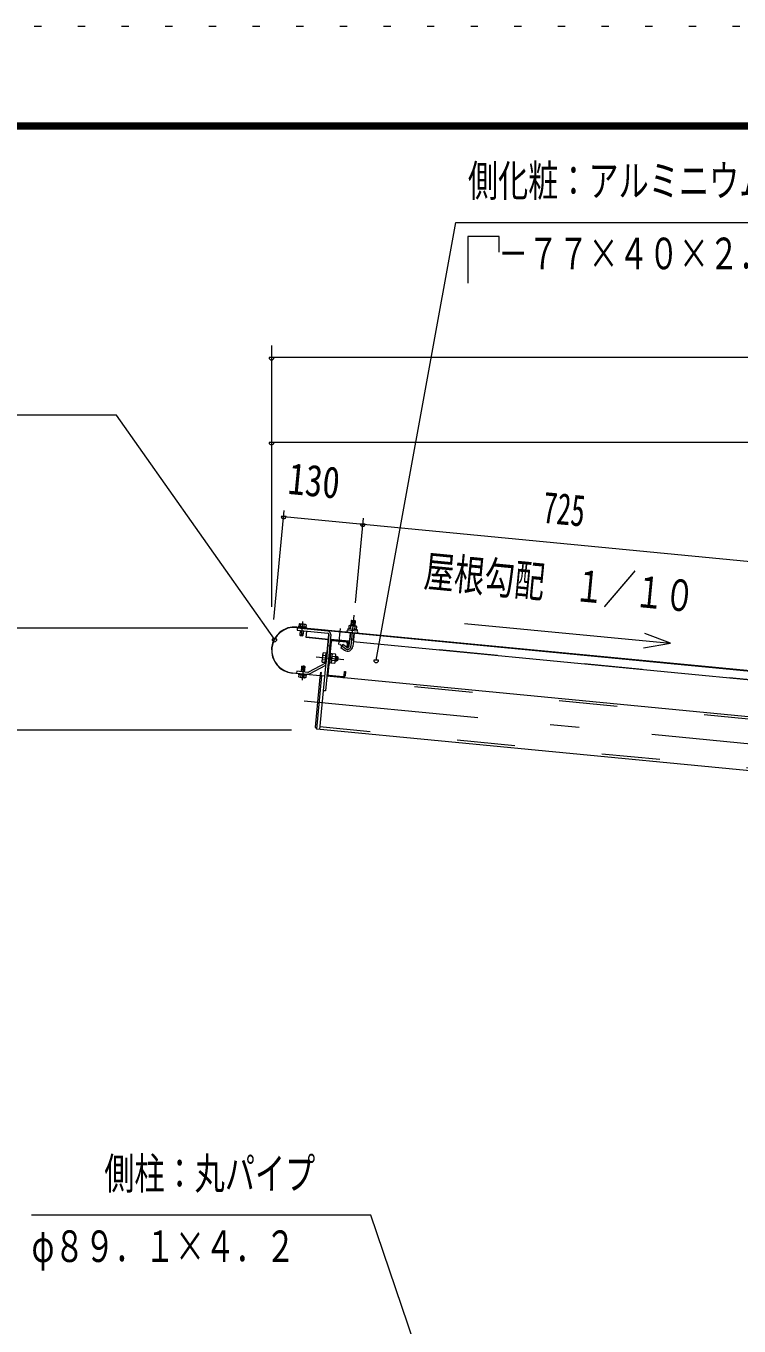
# Model space of a CAD drawing. Units: millimetres, scale not verified. Extents: x -26654 to 26660, y -10500 to 10500.
# Drawn here: x 15826 to 18767, y 5138 to 10500 of the extents above; entities that cross this region are included whole.
import ezdxf
from ezdxf.enums import TextEntityAlignment as Align

# ---------------------------------------------------------------- set-up
doc = ezdxf.new("R2010")
doc.units = ezdxf.units.MM
doc.header["$LTSCALE"] = 60
for name, pattern in [('USER2', [10, 4, -6]), ('USER3', [24, 12, -5, 2, -5]), ('USER4', [3, 0.5, -2.5])]:
    doc.linetypes.add(name, pattern=pattern)
for name, color, linetype, lineweight in [('0-6_2-02BOLD', 7, 'Continuous', 18), ('0-7_2-12HIDDEN', 3, 'USER2', 18), ('0-8_2-22CENTER', 3, 'USER3', 18), ('0-9_2-42THIN', 4, 'Continuous', 18), ('0-A_2-52DIM', 3, 'Continuous', 18), ('0-C_F-F1PAPER', 5, 'Continuous', 18), ('0-D_F-E_J_ADD', 5, 'USER4', 18)]:
    doc.layers.add(name, color=color, linetype=linetype, lineweight=lineweight)
doc.styles.add('ＭＳ ゴシック', font='')
doc.styles.get('ＭＳ ゴシック').set_extended_font_data('MS Gothic')

msp = doc.modelspace()

# ---------------------------------------------------------------- linework, layer by layer
at = {"layer": '0-6_2-02BOLD'}
for p, q in [((17169.14, 8048.23), (17184.07, 8046.8)), ((20867.22, 7641.83), (16943.61, 8019.63)), ((16957.79, 8018.26), (16957.44, 8014.65)), ((16958.57, 8023.45), (16959.41, 8032.15)), ((16969.9, 7987.21), (16971.62, 8005.24)), ((16972.38, 8013.21), (16972.72, 8016.82)), ((16972.95, 8022.08), (16973.78, 8030.78)), ((16984.81, 8012.01), (16985.17, 8015.62)), ((16985.05, 8014.38), (20867.09, 7640.58)), ((17037.43, 7598.44), (17075.15, 7990.26)), ((17075.15, 7990.25), (17064.09, 7875.47)), ((17158.93, 7942.23), (17164.22, 7997.13)), ((17165.07, 8012.36), (17166.29, 8025.11)), ((17179.15, 7995.69), (17173.87, 7940.79)), ((17182.45, 8023.56), (17181.23, 8010.81)), ((17070.76, 7944.59), (17078.71, 7943.83)), ((17084.33, 7960.37), (17071.48, 7826.98)), ((17160.75, 7961.05), (17081.11, 7968.71)), ((17147.42, 7958.31), (17088.7, 7963.97)), ((17124.01, 7936.62), (17139.88, 7925.3)), ((17151.02, 7953.94), (17149.39, 7937.02)), ((17176.56, 7968.85), (17161.64, 7970.29)), ((18964.9, 7787.32), (17175.68, 7959.61)), ((17060.98, 7884.74), (17049.03, 7885.9)), ((17050.82, 7904.57), (17062.77, 7903.42)), ((17081.3, 7887.19), (17086.76, 7891.69)), ((17087.24, 7896.66), (17081.78, 7892.17)), ((17087.66, 7901.02), (17102.1, 7899.64)), ((17106.96, 7879.7), (17108.87, 7899.6)), ((17037.85, 7819.43), (16925.37, 7830.25)), ((16925.49, 7831.5), (17037.98, 7820.67)), ((17061.74, 7871.94), (16991.66, 7834.38)), ((16995.44, 7827.32), (17062.95, 7863.51)), ((17040.7, 7822.91), (17041.78, 7834.11)), ((17100.31, 7880.96), (17085.86, 7882.35)), ((16959.37, 7822.95), (16958.54, 7814.26)), ((16972.9, 7812.89), (16973.73, 7821.58)), ((17066.73, 7819.4), (18862.93, 7646.45)), ((17075.08, 7822.62), (17133.81, 7816.96))]:
    msp.add_line(p, q, dxfattribs=at)
for points in [[(17167.03, 8026.31), (17169.14, 8048.23), (17170.51, 8049.36), (17182.94, 8048.16), (17184.07, 8046.8), (17181.96, 8024.86)], [(16943.73, 8020.87), (17059.94, 8009.68), (17059.82, 8008.44)], [(17071.42, 8003.67), (16945, 8015.84), (16944.23, 8007.88), (17070.65, 7995.71)], [(16978.91, 8031.56), (16954.51, 8033.89), (16952.22, 8032.84), (16951.39, 8024.14)], [(16956.69, 8006.68), (16954.97, 7988.64), (16957.23, 7985.92), (16967.18, 7984.96), (16969.9, 7987.21), (16954.97, 7988.64)], [(16978.91, 8031.56), (16980.96, 8030.1), (16980.14, 8021.4)], [(17073.04, 7968.36), (16981.46, 7977.17), (16984.05, 8004.05)], [(17189.31, 8010.03), (17190.53, 8022.78), (17188.49, 8024.23), (17160.5, 8026.93), (17158.21, 8025.89), (17156.98, 8013.15)], [(17083.11, 7989.49), (17060.75, 7757.19), (17052.79, 7757.96)], [(17148.59, 7937.51), (17132.72, 7948.83), (17124.01, 7936.62)], [(17149.39, 7937.02), (17153.37, 7936.64), (17155, 7953.56)], [(17063.67, 7912.76), (17051.72, 7913.92), (17049.7, 7911.08), (17046.68, 7879.73), (17048.12, 7876.56), (17060.08, 7875.41)], [(17063.82, 7872.55), (17059.84, 7872.93), (17063.91, 7915.24), (17067.89, 7914.86)], [(17075.76, 7871.4), (17079.74, 7871.02), (17083.82, 7913.32), (17079.84, 7913.7)], [(17083.65, 7911.58), (17088.63, 7911.1), (17084.9, 7872.28), (17079.91, 7872.75)], [(17084.97, 7873.01), (17099.4, 7871.62), (17101.43, 7874.45), (17104.45, 7905.81), (17103.01, 7908.97), (17088.56, 7910.36)], [(17103.89, 7900.08), (17108.87, 7899.6), (17112.25, 7895.51), (17111.04, 7883.07), (17106.96, 7879.7), (17101.98, 7880.18)], [(16988.82, 7833.81), (16942.97, 7838.22), (16942.2, 7830.25), (16988.06, 7825.84)], [(16975.31, 7835.11), (16977.33, 7856.4), (16962.41, 7857.82), (16960.37, 7836.55)], [(16962.41, 7857.82), (16965.13, 7860.07), (16975.08, 7859.12), (16977.33, 7856.4)], [(17041.78, 7834.11), (17043.02, 7834), (17041.95, 7822.8)], [(17138.18, 7820.56), (17139.81, 7837.48), (17143.79, 7837.1), (17142.16, 7820.18)], [(16980.92, 7820.9), (16980.09, 7812.2), (16977.79, 7811.15), (16953.4, 7813.48), (16951.35, 7814.94), (16952.18, 7823.64)], [(17046.33, 7821.37), (17038.15, 7814.62), (17018.24, 7607.82), (17024.98, 7599.64)], [(20827.89, 7233.46), (17024.98, 7599.64), (17046.33, 7821.37), (17058.77, 7820.17)]]:
    msp.add_lwpolyline(points, dxfattribs=at)
for points in [[(16981.32, 8021.29), (16980.94, 8017.3), (16949.82, 8020.27), (16950.21, 8024.25)], [(17153.24, 8013.5), (17152.86, 8009.53), (17192.67, 8005.69), (17193.05, 8009.67)], [(16982.48, 7824.77), (16982.11, 7820.79), (16950.99, 7823.75), (16951.37, 7827.73)]]:
    msp.add_lwpolyline(points, close=True, dxfattribs=at)
for centre, radius, start, end in [((16934.55, 7925.56), 95.75, 84.49997, 264.49997), ((16934.55, 7925.56), 94.5, 84.49997, 264.49997), ((16955.39, 8027.98), 5.79, 46.00594, 84.55217), ((16964.69, 8011.54), 21.27, 64.72084, 104.38129), ((16976.93, 8025.93), 5.79, 84.55217, 123.0836), ((17070.17, 7990.73), 5, 354.49998, 84.49997), ((17070.17, 7990.73), 13, 354.49998, 84.49997), ((17154.86, 8004.31), 5, 84.4998, 264.4998), ((17161.68, 8019.6), 7.19, 50.11574, 110.11574), ((17171.92, 7998.84), 26.87, 66.91203, 102.08795), ((17185.93, 8017.26), 7.19, 58.88425, 118.88425), ((17189.71, 8000.95), 5, 264.50061, 84.50061), ((17088.31, 7959.98), 8, 84.4973, 174.4973), ((17088.31, 7959.98), 4, 84.4973, 174.4973), ((17152.4, 7942.85), 21.56, 234.5, 354.5), ((17147.04, 7954.32), 4, 354.5092, 84.50122), ((17147.04, 7954.32), 8, 354.50143, 84.50122), ((17152.4, 7942.85), 6.57, 234.5, 354.5), ((17054, 7880.7), 7.19, 133.77223, 174.49905), ((17074.21, 7892.9), 26.15, 153.47365, 195.52446), ((17056.7, 7908.72), 7.19, 174.49905, 215.22588), ((17076.91, 7892.64), 26.15, 333.47365, 15.52446), ((17097.13, 7904.83), 7.19, 313.77223, 354.49905), ((16989.3, 7838.78), 5, 264.49997, 298.18448), ((17059.61, 7875.9), 4.5, 298.20261, 313.75566), ((17094.43, 7876.81), 7.19, 354.49905, 35.22588), ((16955.38, 7819.11), 5.79, 264.55217, 303.0836), ((16967.62, 7833.5), 21.27, 244.72084, 284.38129), ((16976.92, 7817.05), 5.79, 226.00594, 264.55217), ((16989.3, 7838.78), 13, 264.49997, 298.1879), ((17038.22, 7823.15), 3.75, 264.49997, 354.49997), ((17038.22, 7823.15), 2.5, 264.49997, 354.49997), ((17075.46, 7826.6), 8, 174.4973, 264.48845), ((17075.46, 7826.6), 4, 174.4973, 264.48845), ((17134.2, 7820.94), 8, 264.49953, 354.50208), ((17134.2, 7820.94), 4, 264.49953, 354.5092)]:
    msp.add_arc(centre, radius, start, end, dxfattribs=at)
at = {"layer": '0-7_2-12HIDDEN'}
for p, q in [((17073.16, 7969.6), (16981.58, 7978.42)), ((17160.87, 7962.29), (17081.23, 7969.95)), ((18965.02, 7788.57), (17175.8, 7960.85)), ((18861.92, 7636), (17065.73, 7808.95)), ((20828.9, 7243.91), (17038.43, 7608.89))]:
    msp.add_line(p, q, dxfattribs=at)
at = {"layer": '0-8_2-22CENTER'}
for p, q in [((17178.8, 8070.31), (17166.4, 7941.51)), ((16961.91, 7982.7), (16967.73, 8043.16)), ((17116.86, 7948.69), (17123.23, 8014.89)), ((17144.24, 7931.41), (17120.32, 7948.46)), ((17023.3, 7897.8), (17136.53, 7886.89)), ((16970.41, 7862.33), (16964.58, 7801.88)), ((16973.44, 7716.49), (20838.57, 7344.33))]:
    msp.add_line(p, q, dxfattribs=at)
msp.add_arc((17152.4, 7942.85), 14.06, 234.5, 354.5, dxfattribs=at)
at = {"layer": '0-9_2-42THIN'}
for p, q in [((17170.51, 8049.36), (17168.27, 8026.19)), ((17180.72, 8024.98), (17182.95, 8048.16)), ((16956.78, 7986.46), (16958.68, 8006.49)), ((16959.44, 8014.45), (16959.79, 8018.07)), ((16969.63, 8005.43), (16967.72, 7985.41)), ((16970.74, 8017.01), (16970.39, 8013.4)), ((17162.88, 7970.17), (17165.46, 7997.01)), ((17161.19, 7965.64), (17162.88, 7970.17)), ((17109.69, 7881.95), (17102.22, 7882.67)), ((17103.65, 7897.6), (17111.12, 7896.88)), ((16964.58, 7859.63), (16962.37, 7836.35)), ((16973.32, 7835.3), (16975.54, 7858.58))]:
    msp.add_line(p, q, dxfattribs=at)
msp.add_lwpolyline([(17177.9, 7995.81), (17175.32, 7968.97), (17176.12, 7964.2)], dxfattribs=at)
at = {"layer": '0-A_2-52DIM'}
for p, q in [((16838.87, 9182.47), (16838.87, 8103.74)), ((16848.87, 9132.46), (16828.87, 9132.46)), ((21838.87, 9132.46), (16838.87, 9132.46)), ((16848.87, 8782.47), (16828.87, 8782.47)), ((21838.87, 8782.47), (16838.87, 8782.47)), ((16848.02, 8051.99), (16891.24, 8500.9)), ((16898.95, 8477.09), (16878.95, 8477.09)), ((16888.95, 8477.09), (20823.25, 8098.25)), ((17217.23, 8469.51), (17183.59, 8120.08)), ((17224.95, 8445.7), (17204.95, 8445.7)), ((15011.37, 8017.43), (16740.98, 8017.43)), ((16860.82, 7970.46), (16840.82, 7970.46)), ((18373.66, 7935.64), (18484.62, 7954.21)), ((17280.32, 7884.25), (17260.32, 7884.25)), ((16920.5, 7594.92), (15361.37, 7594.92))]:
    msp.add_line(p, q, dxfattribs=at)
for points in [[(17270.32, 7884.25), (17598.87, 9689.93), (19448.87, 9689.93)], [(17777.65, 9566.98), (17777.65, 9631.37), (17648.87, 9631.37), (17648.87, 9439.93)], [(16850.82, 7970.46), (16198.87, 8894.93), (13598.87, 8894.93)], [(17635.04, 8036.01), (18484.62, 7954.21), (18379.24, 7993.61)], [(17836.25, 3860.57), (17248.87, 5594.93), (15848.87, 5594.93)]]:
    msp.add_lwpolyline(points, dxfattribs=at)
for centre in [(16838.87, 9132.46), (16838.87, 8782.47), (16888.95, 8477.09), (17214.95, 8445.7), (16850.82, 7970.46), (17270.32, 7884.25)]:
    msp.add_arc(centre, 10, 180, 0, dxfattribs=at)
at = {"layer": '0-C_F-F1PAPER'}
for points in [[(26160.28, -10000), (-2539.72, -10000), (-2539.72, 10100), (26160.28, 10100)], [(26157.78, -9997.5), (26157.78, 10097.5), (-2537.22, 10097.5), (-2537.22, -9997.5)], [(26155.28, -9995), (26155.28, 10095), (-2534.72, 10095), (-2534.72, -9995)], [(26152.78, -9992.5), (-2532.22, -9992.5), (-2532.22, 10092.5), (26152.78, 10092.5)], [(26150.28, -9990), (26150.28, 10090), (-2529.72, 10090), (-2529.72, -9990)], [(26147.78, -9987.5), (-2527.22, -9987.5), (-2527.22, 10087.5), (26147.78, 10087.5)], [(26145.28, -9985), (26145.28, 10085), (-2524.72, 10085), (-2524.72, -9985)], [(26142.78, -9982.5), (-2522.22, -9982.5), (-2522.22, 10082.5), (26142.78, 10082.5)], [(26140.28, -9980), (-2519.72, -9980), (-2519.72, 10080), (26140.28, 10080)], [(26137.78, -9977.5), (-2517.22, -9977.5), (-2517.22, 10077.5), (26137.78, 10077.5)], [(26135.28, -9975), (26135.28, 10075), (-2514.72, 10075), (-2514.72, -9975)]]:
    msp.add_lwpolyline(points, close=True, dxfattribs=at)
at = {"layer": '0-D_F-E_J_ADD'}
msp.add_lwpolyline([(26660.28, -10500), (-3039.72, -10500), (-3039.72, 10500), (26660.28, 10500)], close=True, dxfattribs=at)

# ---------------------------------------------------------------- texts
at = {"layer": '0-A_2-52DIM', "color": 7, "style": 'ＭＳ ゴシック', "width": 0.7}
for s, p in [('側化粧：アルミニウム形材', (17648.87, 9757.7)), ('\u3000－７７×４０×２．０', (17648.87, 9457.69)), ('側柱：丸パイプ', (16148.87, 5662.69)), ('φ８９．１×４．２', (15848.87, 5362.69))]:
    msp.add_text(s, height=130.2, dxfattribs=at).set_placement(p, align=Align.BOTTOM_LEFT)
at = {"layer": '0-A_2-52DIM', "color": 7, "style": 'ＭＳ ゴシック'}
for s, width, p in [('130', 0.8, (16898.6, 8531.67)), ('725', 0.65, (17949.78, 8412.61)), ('屋根勾配\u3000１／１０', 0.7, (17460.5, 8149.91))]:
    msp.add_text(s, height=130.2, rotation=354.5, dxfattribs=dict(at, width=width)).set_placement(p, align=Align.BOTTOM_LEFT)

doc.saveas('drawing.dxf')
